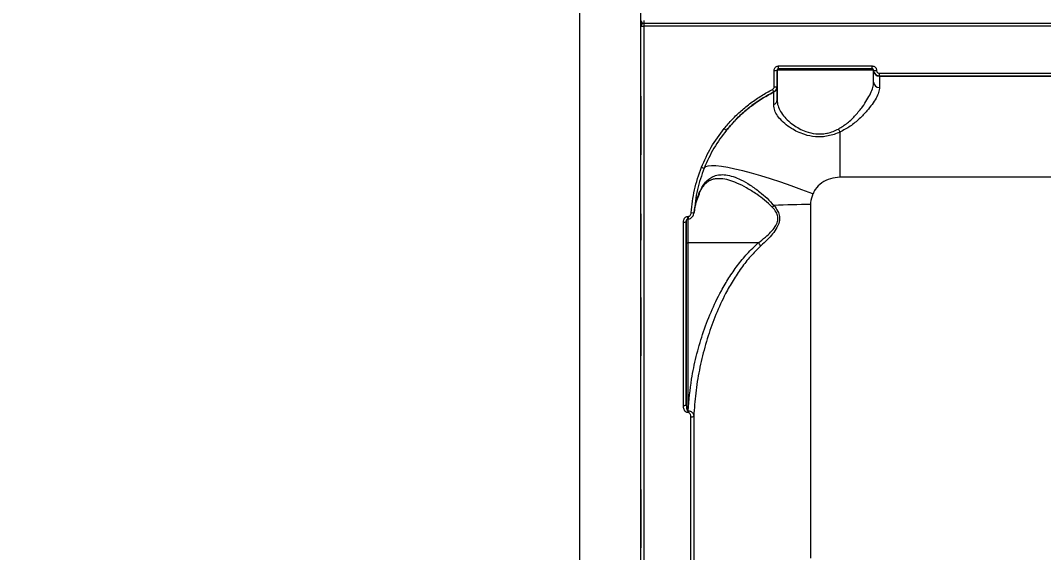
# Model space of a CAD drawing. Header units: millimetres. Extents: x -6431 to 4834, y -6422 to 4807.
# Drawn here: x 694.8 to 1044.2, y -1097.4 to -915.8 of the extents above; entities that cross this region are included whole.
import ezdxf

# ---------------------------------------------------------------- set-up
doc = ezdxf.new("R2010")
doc.units = ezdxf.units.MM
for name, color, linetype in [('DIKOM_ОБЪЕКТ', 7, 'Continuous'), ('DIKOM_РАЗМЕР_ЗОНА', 7, 'Continuous'), ('DIKOM_РАЗМЕР_ОБЪЕКТА', 7, 'Continuous')]:
    doc.layers.add(name, color=color, linetype=linetype)
doc.styles.add('style1', font='arial.ttf', dxfattribs={"width": 0.8})
doc.dimstyles.new('1-50', dxfattribs={"dimtxt": 300, "dimasz": 200, "dimexe": 100, "dimexo": 0, "dimgap": 100, "dimtad": 0, "dimdec": 0, "dimtxsty": 'style1', "dimcen": 0, "dimclrd": 7, "dimclre": 7, "dimadec": 1, "dimazin": 2, "dimtfac": 1, "dimtdec": 0, "dimtmove": 1, "dimatfit": 3, "dimfxl": 0, "dimlwd": 25, "dimlwe": 18, "dimarcsym": 0})

# ---------------------------------------------------------------- blocks, each defined once
blk = doc.blocks.new('*D13')
at = {"layer": 'Defpoints', "color": 0, "transparency": 16777216}
for p in [(-3965.6, 378.37), (3334.4, -1220.38), (3334.4, -3843.38)]:
    blk.add_point(p, dxfattribs=at)
at = {"layer": 'DIKOM_РАЗМЕР_ОБЪЕКТА', "color": 7, "lineweight": 18, "transparency": 16777216}
for p, q in [((-3965.6, 378.37), (-3965.6, -3943.38)), ((3334.4, -1220.38), (3334.4, -3943.38))]:
    blk.add_line(p, q, dxfattribs=at)
at = {"layer": 'DIKOM_РАЗМЕР_ОБЪЕКТА', "color": 7, "lineweight": 25, "transparency": 16777216}
for p, q in [((-3765.6, -3843.38), (-182.11, -3843.38)), ((3134.4, -3843.38), (731.83, -3843.38))]:
    blk.add_line(p, q, dxfattribs=at)
at = {"layer": 'DIKOM_РАЗМЕР_ОБЪЕКТА', "color": 7, "transparency": 16777216}
for points in [[(-3765.6, -3810.04), (-3765.6, -3876.71), (-3965.6, -3843.38)], [(3134.4, -3810.04), (3134.4, -3876.71), (3334.4, -3843.38)]]:
    blk.add_solid(points, dxfattribs=at)
at = {"layer": 'DIKOM_РАЗМЕР_ОБЪЕКТА', "color": 0, "transparency": 16777216, "insert": (274.86, -3843.38), "char_height": 300, "attachment_point": 5, "style": 'style1'}
blk.add_mtext('7300', dxfattribs=at)
blk = doc.blocks.new('*D16')
at = {"layer": 'Defpoints', "color": 0, "transparency": 16777216}
for p in [(-5966.57, 409.56), (4834.4, -963.9), (4834.4, -6224.88)]:
    blk.add_point(p, dxfattribs=at)
at = {"layer": 'DIKOM_РАЗМЕР_ЗОНА', "color": 7, "lineweight": 18, "transparency": 16777216}
for p, q in [((-5966.57, 409.56), (-5966.57, -6324.88)), ((4834.4, -963.9), (4834.4, -6324.88))]:
    blk.add_line(p, q, dxfattribs=at)
at = {"layer": 'DIKOM_РАЗМЕР_ЗОНА', "color": 7, "lineweight": 25, "transparency": 16777216}
for p, q in [((-5766.57, -6224.88), (924.42, -6224.88)), ((4634.4, -6224.88), (2004.2, -6224.88))]:
    blk.add_line(p, q, dxfattribs=at)
at = {"layer": 'DIKOM_РАЗМЕР_ЗОНА', "color": 7, "transparency": 16777216}
for points in [[(-5766.57, -6191.54), (-5766.57, -6258.21), (-5966.57, -6224.88)], [(4634.4, -6191.54), (4634.4, -6258.21), (4834.4, -6224.88)]]:
    blk.add_solid(points, dxfattribs=at)
at = {"layer": 'DIKOM_РАЗМЕР_ЗОНА', "color": 0, "transparency": 16777216, "insert": (1464.31, -6224.88), "char_height": 300, "attachment_point": 5, "style": 'style1'}
blk.add_mtext('10800', dxfattribs=at)

msp = doc.modelspace()

# ---------------------------------------------------------------- linework, layer by layer
at = {"layer": 'DIKOM_ОБЪЕКТ', "color": 7, "linetype": 'Continuous', "lineweight": 15}
for p, q in [((885.71, -516.76), (885.71, -1316.76)), ((906.71, -1316.76), (906.71, -516.76)), ((906.71, -915.79), (906.71, -915.76)), ((906.71, -915.79), (906.71, -915.79)), ((906.71, -917.7), (906.71, -915.96)), ((906.71, -915.97), (906.71, -917.7)), ((907.71, -915.76), (907.71, -916.77)), ((1391.71, -916.77), (907.71, -916.77)), ((907.71, -916.77), (907.71, -917.77)), ((1391.71, -917.77), (907.71, -917.77)), ((952.21, -938.43), (952.21, -932.8)), ((953.21, -932.77), (953.21, -938.38)), ((953.21, -942.87), (953.21, -932.77)), ((953.21, -932.77), (953.21, -932.77)), ((953.71, -931.3), (985.71, -931.3)), ((953.71, -932.26), (953.71, -931.3)), ((985.71, -932.26), (953.71, -932.26)), ((953.71, -932.26), (953.71, -932.27)), ((985.71, -932.26), (985.71, -931.3)), ((985.71, -932.27), (985.71, -932.26)), ((986.21, -932.77), (986.21, -932.81)), ((986.21, -932.78), (986.21, -932.77)), ((988.21, -933.81), (1071.21, -933.81)), ((988.21, -934.77), (988.21, -933.81)), ((988.21, -934.77), (1071.21, -934.77)), ((1071.21, -934.77), (988.21, -934.77)), ((988.21, -934.77), (988.21, -934.77)), ((952.11, -940.16), (952.11, -940.16)), ((974.71, -953.86), (974.71, -969.27)), ((1324.71, -969.27), (974.71, -969.27)), ((926.61, -974.92), (926.6, -974.94)), ((924.95, -981.46), (925.04, -980.81)), ((921.21, -1047.28), (921.21, -984.61)), ((922.21, -983.98), (922.21, -990.71)), ((922.21, -991.52), (922.21, -984.46)), ((922.71, -982.67), (922.8, -982.67)), ((922.71, -983.51), (922.71, -982.67)), ((922.71, -983.51), (922.8, -983.51)), ((922.71, -983.51), (922.71, -991.69)), ((922.21, -1046.97), (922.21, -991.52)), ((946.82, -991.69), (922.71, -991.69)), ((922.71, -991.69), (922.71, -1048.97)), ((922.71, -1048.97), (922.83, -1048.97)), ((922.71, -1048.97), (922.71, -1049.62)), ((922.83, -1049.62), (922.71, -1049.62)), ((922.83, -1048.97), (922.83, -1049.62)), ((906.71, -1075.82), (906.71, -1095.82))]:
    msp.add_line(p, q, dxfattribs=at)
at = {"layer": 'DIKOM_ОБЪЕКТ', "color": 7, "linetype": 'Continuous', "lineweight": 15, "flags": 128}
for points in [[(906.71, -1105.94), (906.71, -1095.92), (906.71, -1085.74), (906.71, -1075.4), (906.71, -1064.91), (906.71, -1054.29), (906.71, -1043.53), (906.71, -1032.66), (906.71, -1021.67), (906.71, -1010.59), (906.71, -999.42), (906.71, -988.17), (906.71, -976.85), (906.71, -965.48), (906.71, -954.06), (906.71, -942.61), (906.71, -931.13), (906.71, -919.64), (906.71, -908.15)], [(906.71, -1105.31), (906.71, -1094.38), (906.71, -1083.29), (906.71, -1072.06), (906.71, -1060.7), (906.71, -1049.22), (906.71, -1037.63), (906.71, -1025.94), (906.71, -1014.15), (906.71, -1002.28), (906.71, -990.35), (906.71, -978.34), (906.71, -966.29), (906.71, -954.2), (906.71, -942.07), (906.71, -929.92), (906.71, -917.76)], [(907.71, -917.77), (907.71, -929.95), (907.71, -942.13), (907.71, -954.29), (907.71, -966.41), (907.71, -978.49), (907.71, -990.52), (907.71, -1002.49), (907.71, -1014.38), (907.71, -1026.2), (907.71, -1037.92), (907.71, -1049.54), (907.71, -1061.04), (907.71, -1072.43), (907.71, -1083.69), (907.71, -1094.8), (907.71, -1105.76)], [(986.21, -932.77), (986.03, -932.77), (985.48, -932.77), (984.58, -932.77), (983.34, -932.77), (981.81, -932.77), (980, -932.77), (977.96, -932.77), (975.74, -932.77), (973.38, -932.77), (970.94, -932.77), (968.48, -932.77), (966.04, -932.77), (963.68, -932.77), (961.46, -932.77), (959.42, -932.77), (957.62, -932.77), (956.08, -932.77), (954.84, -932.77), (953.94, -932.77), (953.39, -932.77), (953.21, -932.77)], [(953.71, -932.27), (953.89, -932.27), (954.42, -932.27), (955.29, -932.27), (956.49, -932.27), (957.98, -932.27), (959.73, -932.27), (961.71, -932.27), (963.86, -932.27), (966.15, -932.27), (968.51, -932.27), (970.91, -932.27), (973.27, -932.27), (975.56, -932.27), (977.71, -932.27), (979.69, -932.27), (981.44, -932.27), (982.93, -932.27), (984.13, -932.27), (985, -932.27), (985.53, -932.27), (985.71, -932.27)], [(969.71, -932.27), (970.98, -932.27), (972.14, -932.27), (973.11, -932.27), (973.8, -932.27), (974.16, -932.27), (974.16, -932.27), (973.8, -932.27), (973.11, -932.27), (972.14, -932.27), (970.98, -932.27), (969.71, -932.27), (968.44, -932.27), (967.28, -932.27), (966.31, -932.27), (965.62, -932.27), (965.26, -932.27), (965.26, -932.27), (965.62, -932.27), (966.31, -932.27), (967.28, -932.27), (968.44, -932.27), (969.71, -932.27)], [(986.21, -936.82), (986.21, -935.88), (986.21, -935.06), (986.21, -934.36), (986.21, -933.79), (986.21, -933.34), (986.21, -933.02), (986.21, -932.83), (986.21, -932.77)], [(988.21, -934.77), (988.21, -934.83), (988.21, -935.01), (988.21, -935.32), (988.21, -935.74), (988.21, -936.29), (988.21, -936.95), (988.21, -937.73), (988.21, -938.63)], [(906.71, -941.63), (906.71, -941.68), (906.71, -942.04), (906.71, -942.74), (906.71, -943.77), (906.71, -945.08), (906.71, -946.63), (906.71, -948.36), (906.71, -950.21), (906.71, -952.11), (906.71, -953.99), (906.71, -955.79), (906.71, -957.43), (906.71, -958.87), (906.71, -960.04), (906.71, -960.91), (906.71, -961.45), (906.71, -961.63)], [(965.42, -974.98), (961.73, -973.57), (958.07, -972.24), (954.48, -970.99), (951.01, -969.85), (947.67, -968.81), (944.51, -967.9), (941.56, -967.11), (938.84, -966.47), (936.39, -965.96), (934.22, -965.61), (932.36, -965.41), (930.83, -965.36), (929.63, -965.47), (928.79, -965.74), (928.32, -966.15)], [(926.66, -974.59), (926.63, -974.84), (926.61, -974.92)], [(906.71, -981.73), (906.71, -981.75), (906.71, -982.05), (906.71, -982.69), (906.71, -983.62), (906.71, -984.76), (906.71, -986.01), (906.71, -987.29), (906.71, -988.48), (906.71, -989.49), (906.71, -990.23), (906.71, -990.65), (906.71, -990.73)], [(964.66, -978.62), (964.66, -990.09), (964.66, -1001.49), (964.66, -1012.81), (964.66, -1024.04), (964.66, -1035.17), (964.66, -1046.19), (964.66, -1057.1), (964.66, -1067.87), (964.66, -1078.5), (964.66, -1088.98), (964.66, -1099.3)], [(906.71, -982.23), (906.71, -982.41), (906.71, -982.92), (906.71, -983.73), (906.71, -984.77), (906.71, -985.93), (906.71, -987.12), (906.71, -988.23), (906.71, -989.16), (906.71, -989.83), (906.71, -990.18), (906.71, -990.18), (906.71, -989.83), (906.71, -989.16), (906.71, -988.23), (906.71, -987.12), (906.71, -985.93), (906.71, -984.77), (906.71, -983.73), (906.71, -982.92), (906.71, -982.41), (906.71, -982.23)], [(922.21, -984.45), (922.21, -992.38), (922.21, -1000.29), (922.21, -1008.16), (922.21, -1016), (922.21, -1023.81), (922.21, -1031.57), (922.21, -1039.29), (922.21, -1046.97)], [(922.21, -991.52), (922.22, -991.55), (922.25, -991.59), (922.29, -991.61), (922.36, -991.64), (922.43, -991.66), (922.52, -991.67), (922.61, -991.68), (922.71, -991.69)], [(906.71, -1010.3), (906.71, -1010.48), (906.71, -1011.01), (906.71, -1011.89), (906.71, -1013.06), (906.71, -1014.5), (906.71, -1016.14), (906.71, -1017.94), (906.71, -1019.82), (906.71, -1021.72), (906.71, -1023.57), (906.71, -1025.3), (906.71, -1026.85), (906.71, -1028.16), (906.71, -1029.19), (906.71, -1029.89), (906.71, -1030.25), (906.71, -1030.25), (906.71, -1029.89), (906.71, -1029.19), (906.71, -1028.16), (906.71, -1026.84), (906.71, -1025.3), (906.71, -1023.57), (906.71, -1021.72), (906.71, -1019.82), (906.71, -1017.94), (906.71, -1016.14), (906.71, -1014.5), (906.71, -1013.06), (906.71, -1011.88), (906.71, -1011.01), (906.71, -1010.48), (906.71, -1010.3)], [(922.21, -1046.97), (922.19, -1047.03), (922.13, -1047.09), (922.04, -1047.14), (921.92, -1047.19), (921.77, -1047.23), (921.59, -1047.26), (921.41, -1047.27), (921.21, -1047.28)], [(923.77, -1115.41), (923.77, -1107.63), (923.77, -1099.77), (923.77, -1091.84), (923.77, -1083.83), (923.77, -1075.74), (923.77, -1067.58), (923.77, -1059.36), (923.77, -1051.08)], [(924.77, -1050.78), (924.77, -1059.05), (924.77, -1067.25), (924.77, -1075.39), (924.77, -1083.46), (924.77, -1091.45), (924.77, -1099.37), (924.77, -1107.21), (924.77, -1114.97)]]:
    msp.add_lwpolyline(points, dxfattribs=at)
at = {"layer": 'DIKOM_ОБЪЕКТ', "color": 7, "linetype": 'Continuous', "lineweight": 15}
for centre, radius, start, end in [((907.71, -915.77), 1, 181.1759, 269.9975), ((907.71, -915.77), 1, 181.1759, 269.9975), ((907.71, -917.76), 1, 89.9945, 180.0055), ((907.44, -815.79), 101.98, 269.5893, 270.1511), ((952.46, -926.2), 6.61, 267.834, 276.5213), ((986.96, -926.2), 6.61, 263.4805, 272.1642), ((988.21, -932.77), 2, 181.176, 270.0008), ((960.38, -935.16), 9.66, 205.4977, 211.1475), ((951.21, -938.38), 2, 296.8662, 0.0047), ((952.46, -933.52), 4.91, 267.0895, 278.7927), ((988.12, -936.72), 1.91, 183.0508, 272.7536), ((951.45, -942.81), 1.76, 291.1416, 358.162), ((937.57, -950.05), 3.56, 227.205, 242.5266), ((981.06, -949.92), 7.47, 202.8245, 211.8578), ((928.47, -963.77), 2.38, 242.9104, 266.2245), ((924.23, -979.43), 1.97, 259.7955, 289.109), ((948.02, -974.52), 6.07, 305.6418, 313.2724), ((964.54, -1215.3), 236.68, 89.971, 92.993), ((921.45, -982.94), 1.69, 261.7058, 296.6335), ((1044.8, -983.07), 122, 179.8101, 180.2061), ((940.7, -997.66), 8.56, 35.3991, 44.2846), ((923.97, -1049.94), 1.16, 259.9536, 313.133)]:
    msp.add_arc(centre, radius, start, end, dxfattribs=at)
for points, knots in [([(952.21, -932.8), (952.22, -932.69), (952.24, -932.41), (952.42, -931.99), (952.76, -931.61), (953.2, -931.35), (953.54, -931.32), (953.71, -931.3)], [0, 0, 0, 0, 0.141867, 0.356732, 0.571362, 0.785725, 1, 1, 1, 1]), ([(953.71, -932.26), (953.65, -932.27), (953.54, -932.28), (953.39, -932.37), (953.28, -932.49), (953.22, -932.64), (953.21, -932.73), (953.21, -932.77)], [0, 0, 0, 0, 0.213898, 0.428204, 0.642682, 0.857802, 1, 1, 1, 1]), ([(985.71, -931.3), (985.82, -931.31), (986.1, -931.33), (986.52, -931.51), (986.9, -931.85), (987.16, -932.3), (987.19, -932.63), (987.21, -932.8)], [0, 0, 0, 0, 0.140595, 0.355076, 0.569857, 0.784879, 1, 1, 1, 1]), ([(986.21, -932.77), (986.2, -932.71), (986.19, -932.6), (986.11, -932.45), (985.98, -932.33), (985.84, -932.27), (985.75, -932.27), (985.71, -932.26)], [0, 0, 0, 0, 0.215479, 0.430687, 0.645356, 0.859607, 1, 1, 1, 1]), ([(988.21, -934.77), (988.06, -934.76), (987.69, -934.73), (987.13, -934.49), (986.62, -934.04), (986.28, -933.44), (986.23, -932.99), (986.21, -932.77)], [0, 0, 0, 0, 0.140713, 0.355453, 0.570312, 0.785176, 1, 1, 1, 1]), ([(987.21, -932.8), (987.22, -932.92), (987.24, -933.14), (987.42, -933.44), (987.67, -933.67), (987.95, -933.79), (988.14, -933.8), (988.21, -933.81)], [0, 0, 0, 0, 0.215141, 0.430181, 0.645008, 0.859486, 1, 1, 1, 1]), ([(935.15, -952.66), (936.07, -951.59), (937.89, -949.45), (940.96, -946.53), (944.27, -943.84), (947.83, -941.39), (950.39, -940.01), (951.66, -939.32)], [0, 0, 0, 0, 0.197833, 0.395502, 0.593165, 0.796583, 1, 1, 1, 1]), ([(951.66, -939.32), (951.76, -939.26), (951.95, -939.14), (952.14, -938.85), (952.21, -938.6), (952.21, -938.46), (952.21, -938.43)], [0, 0, 0, 0, 0.305622, 0.611569, 0.917985, 1, 1, 1, 1]), ([(953.21, -938.38), (953.21, -938.44), (953.2, -938.72), (953.06, -939.22), (952.69, -939.8), (952.3, -940.04), (952.11, -940.16)], [0, 0, 0, 0, 0.081862, 0.388004, 0.693994, 1, 1, 1, 1]), ([(953.21, -938.38), (953.21, -938.47), (953.21, -938.65), (953.21, -940.11), (953.21, -941.94), (953.21, -942.87)], [0, 0, 0, 0, 0.306973, 0.648471, 1, 1, 1, 1]), ([(974.17, -952.82), (975.24, -952.15), (977.46, -950.77), (980.13, -948.05), (982.32, -945.38), (984.01, -942.88), (985.2, -940.67), (986.04, -938.58), (986.15, -937.41), (986.21, -936.82)], [0, 0, 0, 0, 0.146375, 0.305495, 0.468992, 0.600894, 0.735097, 0.865702, 1, 1, 1, 1]), ([(988.21, -938.63), (988.15, -939.18), (988.02, -940.29), (987.09, -942.27), (985.74, -944.39), (983.86, -946.77), (981.4, -949.34), (978.37, -951.93), (975.9, -953.24), (974.71, -953.86)], [0, 0, 0, 0, 0.131658, 0.263489, 0.39514, 0.526875, 0.688298, 0.849535, 1, 1, 1, 1]), ([(935.93, -953.21), (937.12, -951.84), (939.51, -949.08), (943.52, -945.59), (947.71, -942.55), (950.64, -940.96), (952.11, -940.16)], [0, 0, 0, 0, 0.25985, 0.522842, 0.760228, 1, 1, 1, 1]), ([(952.11, -940.16), (949.71, -941.52), (946.06, -943.58), (941.71, -947.13), (938.64, -950.03), (936.82, -952.16), (935.93, -953.21)], [0, 0, 0, 0, 0.395171, 0.598669, 0.80217, 1, 1, 1, 1]), ([(952.09, -944.46), (952.09, -943.59), (952.1, -941.83), (952.11, -940.59), (952.11, -940.19), (952.11, -940.17), (952.11, -940.16)], [0, 0, 0, 0, 0.341497, 0.692995, 0.918012, 1, 1, 1, 1]), ([(953.21, -942.87), (953.23, -943.25), (953.29, -944.24), (953.85, -945.9), (954.99, -947.8), (956.64, -949.68), (958.59, -951.32), (960.76, -952.69), (963.26, -953.84), (965.86, -954.49), (968.3, -954.55), (969.64, -954.38), (971, -954.09), (972.38, -953.67), (973.57, -953.11), (974.17, -952.82)], [0, 0, 0, 0, 0.06539, 0.170367, 0.277943, 0.381812, 0.488411, 0.569563, 0.652796, 0.76042, 0.815164, 0.871884, 0.880046, 0.939199, 1, 1, 1, 1]), ([(974.71, -953.86), (974.06, -954.14), (972.76, -954.68), (970.66, -955.24), (968.49, -955.53), (965.74, -955.5), (962.9, -954.89), (960.19, -953.81), (957.86, -952.52), (955.75, -950.96), (953.98, -949.18), (952.76, -947.36), (952.16, -945.77), (952.11, -944.82), (952.09, -944.46)], [0, 0, 0, 0, 0.061058, 0.122045, 0.183623, 0.245189, 0.354855, 0.436923, 0.519099, 0.622819, 0.726596, 0.83109, 0.935577, 1, 1, 1, 1]), ([(927.39, -965.89), (928.42, -963.57), (930.5, -958.87), (933.59, -954.75), (935.15, -952.66)], [0, 0, 0, 0, 0.494169, 1, 1, 1, 1]), ([(935.93, -953.21), (934.43, -955.2), (931.39, -959.23), (929.35, -963.82), (928.32, -966.15)], [0, 0, 0, 0, 0.494163, 1, 1, 1, 1]), ([(923.88, -981.37), (924.16, -978.76), (924.72, -973.48), (926.49, -968.44), (927.39, -965.89)], [0, 0, 0, 0, 0.493866, 1, 1, 1, 1]), ([(928.32, -966.15), (927.45, -968.58), (925.71, -973.51), (925.16, -978.68), (924.88, -981.3)], [0, 0, 0, 0, 0.493819, 1, 1, 1, 1]), ([(926.62, -974.95), (926.7, -974.74), (926.98, -974), (927.57, -972.97), (928.35, -971.86), (929.22, -971.01), (930.18, -970.35), (931.27, -969.92), (932.22, -969.71), (932.86, -969.75), (933.01, -969.76)], [0, 0, 0, 0, 0.054599, 0.186592, 0.322705, 0.461437, 0.610665, 0.772123, 0.947556, 1, 1, 1, 1]), ([(926.66, -974.59), (926.98, -973.9), (927.61, -972.52), (928.81, -970.9), (930.19, -969.65), (931.81, -968.78), (933.65, -968.36), (935.81, -968.4), (938.22, -968.97), (941, -970.13), (944.05, -971.89), (947.06, -974.08), (949.85, -976.39), (951.41, -978.09), (952.18, -978.94)], [0, 0, 0, 0, 0.067606, 0.135243, 0.205689, 0.276167, 0.355561, 0.434996, 0.526751, 0.618553, 0.725883, 0.83325, 0.916679, 1, 1, 1, 1]), ([(951.56, -979.46), (950.71, -978.65), (949, -977.03), (946.01, -974.89), (942.82, -972.86), (939.61, -971.26), (936.69, -970.23), (934.53, -969.74), (933.36, -969.77), (933.01, -969.78)], [0, 0, 0, 0, 0.140487, 0.281176, 0.458547, 0.635852, 0.786166, 0.936399, 1, 1, 1, 1]), ([(974.71, -969.27), (973.6, -969.37), (971.39, -969.56), (968.44, -971.08), (966.44, -973), (965.69, -974.46), (965.42, -974.98)], [0, 0, 0, 0, 0.288563, 0.571629, 0.847036, 1, 1, 1, 1]), ([(924.88, -981.3), (925.06, -980.17), (925.43, -977.9), (926.25, -975.69), (926.66, -974.59)], [0, 0, 0, 0, 0.497413, 1, 1, 1, 1]), ([(925.04, -980.81), (925.08, -980.52), (925.23, -979.3), (925.75, -977.33), (926.38, -975.68), (926.67, -974.94)], [0, 0, 0, 0, 0.143857, 0.612563, 1, 1, 1, 1]), ([(965.42, -974.98), (965.09, -975.96), (964.73, -977.04), (964.66, -978.28), (964.66, -978.5), (964.66, -978.62)], [0, 0, 0, 0, 0.821751, 0.907869, 1, 1, 1, 1]), ([(922.8, -983.49), (922.98, -983.49), (923.36, -983.47), (923.9, -983.19), (924.39, -982.72), (924.75, -982.07), (924.88, -981.53), (924.88, -981.24), (924.88, -981.22)], [0, 0, 0, 0, 0.151163, 0.333532, 0.523246, 0.739674, 0.98475, 1, 1, 1, 1]), ([(922.8, -982.67), (922.87, -982.66), (923.03, -982.65), (923.29, -982.53), (923.58, -982.27), (923.81, -981.87), (923.86, -981.54), (923.88, -981.37)], [0, 0, 0, 0, 0.101085, 0.261342, 0.460709, 0.726578, 1, 1, 1, 1]), ([(946.82, -991.69), (947.63, -991.04), (949.07, -989.9), (951.06, -988.08), (952.55, -986.34), (953.44, -984.62), (953.57, -983.4), (953.44, -982.32), (952.91, -980.97), (952.06, -980.01), (951.56, -979.46)], [0, 0, 0, 0, 0.201048, 0.358394, 0.51494, 0.638496, 0.721777, 0.744953, 0.851263, 1, 1, 1, 1]), ([(952.18, -978.94), (952.66, -979.58), (953.48, -980.69), (954.13, -982.64), (954.04, -984.61), (953.15, -986.65), (951.73, -988.63), (949.84, -990.68), (948.45, -991.98), (947.67, -992.71)], [0, 0, 0, 0, 0.149114, 0.259623, 0.371649, 0.498766, 0.65253, 0.806976, 1, 1, 1, 1]), ([(921.21, -984.61), (921.23, -984.36), (921.27, -983.88), (921.57, -983.29), (921.96, -982.9), (922.35, -982.7), (922.6, -982.68), (922.71, -982.67)], [0, 0, 0, 0, 0.27918, 0.529417, 0.721625, 0.879419, 1, 1, 1, 1]), ([(922.22, -984.62), (922.21, -984.53), (922.2, -984.26), (922.3, -983.89), (922.48, -983.63), (922.61, -983.53), (922.69, -983.51), (922.74, -983.51), (922.76, -983.52), (922.77, -983.52)], [0, 0, 0, 0, 0.199453, 0.595027, 0.802357, 0.904698, 0.944509, 0.974889, 1, 1, 1, 1]), ([(922.83, -1048.97), (923.15, -1045.37), (923.71, -1039.16), (925.54, -1030.47), (927.72, -1022.82), (930.55, -1015.29), (933.63, -1008.88), (936.73, -1003.61), (939.66, -999.37), (942.95, -995.31), (945.53, -992.9), (946.82, -991.69)], [0, 0, 0, 0, 0.172163, 0.296946, 0.421721, 0.549577, 0.677392, 0.756948, 0.836486, 0.918274, 1, 1, 1, 1]), ([(947.67, -992.71), (946.47, -993.88), (944.07, -996.23), (940.95, -1000.24), (938.12, -1004.49), (935.16, -1009.77), (932.25, -1016.07), (929.56, -1023.5), (927.43, -1031.15), (926.14, -1037.7), (925.21, -1044.25), (924.94, -1048.19), (924.77, -1050.78)], [0, 0, 0, 0, 0.077602, 0.155264, 0.23547, 0.315696, 0.438519, 0.561376, 0.687284, 0.8132, 0.876762, 1, 1, 1, 1]), ([(922.71, -1049.62), (922.61, -1049.61), (922.39, -1049.59), (922.04, -1049.4), (921.69, -1049.05), (921.34, -1048.38), (921.22, -1047.75), (921.21, -1047.33), (921.21, -1047.28)], [0, 0, 0, 0, 0.093382, 0.208746, 0.372068, 0.57929, 0.953637, 1, 1, 1, 1]), ([(922.21, -1046.97), (922.22, -1047.32), (922.24, -1047.84), (922.36, -1048.45), (922.47, -1048.76), (922.58, -1048.91), (922.66, -1048.97), (922.69, -1048.97), (922.71, -1048.97)], [0, 0, 0, 0, 0.495871, 0.719771, 0.870287, 0.951016, 0.97592, 1, 1, 1, 1]), ([(922.83, -1048.97), (922.96, -1048.98), (923.23, -1049), (923.66, -1049.15), (924.11, -1049.42), (924.52, -1049.87), (924.73, -1050.35), (924.76, -1050.68), (924.77, -1050.78)], [0, 0, 0, 0, 0.11372, 0.249338, 0.42273, 0.61349, 0.884821, 1, 1, 1, 1]), ([(923.77, -1051.08), (923.75, -1050.81), (923.71, -1050.42), (923.47, -1049.97), (923.26, -1049.75), (923.03, -1049.64), (922.89, -1049.63), (922.83, -1049.62)], [0, 0, 0, 0, 0.429968, 0.625739, 0.788143, 0.905272, 1, 1, 1, 1])]:
    msp.add_open_spline(points, degree=3, knots=knots, dxfattribs=at)

# ---------------------------------------------------------------- dimensions: what is measured, and where the dimension line sits
at = {"layer": 'DIKOM_РАЗМЕР_ЗОНА'}
dim = msp.add_linear_dim(base=(4834.4, -6224.88), p1=(-5966.57, 409.56), p2=(4834.4, -963.9), text='10800', dimstyle='1-50', override={"dimscale": 1, "dimtix": 0, "dimtofl": 1, "dimtmove": 1, "dimatfit": 3}, dxfattribs=at)
dim.commit()
dim.dimension.update_dxf_attribs({"geometry": '*D16', "text_midpoint": (1464.31, -6224.88), "dimtype": 160})
at = {"layer": 'DIKOM_РАЗМЕР_ОБЪЕКТА'}
dim = msp.add_linear_dim(base=(3334.4, -3843.38), p1=(-3965.6, 378.37), p2=(3334.4, -1220.38), dimstyle='1-50', override={"dimscale": 1, "dimtix": 0, "dimtofl": 1, "dimtmove": 1, "dimatfit": 3}, dxfattribs=at)
dim.commit()
dim.dimension.update_dxf_attribs({"geometry": '*D13', "text_midpoint": (274.86, -3843.38), "dimtype": 160})

doc.saveas('drawing.dxf')
